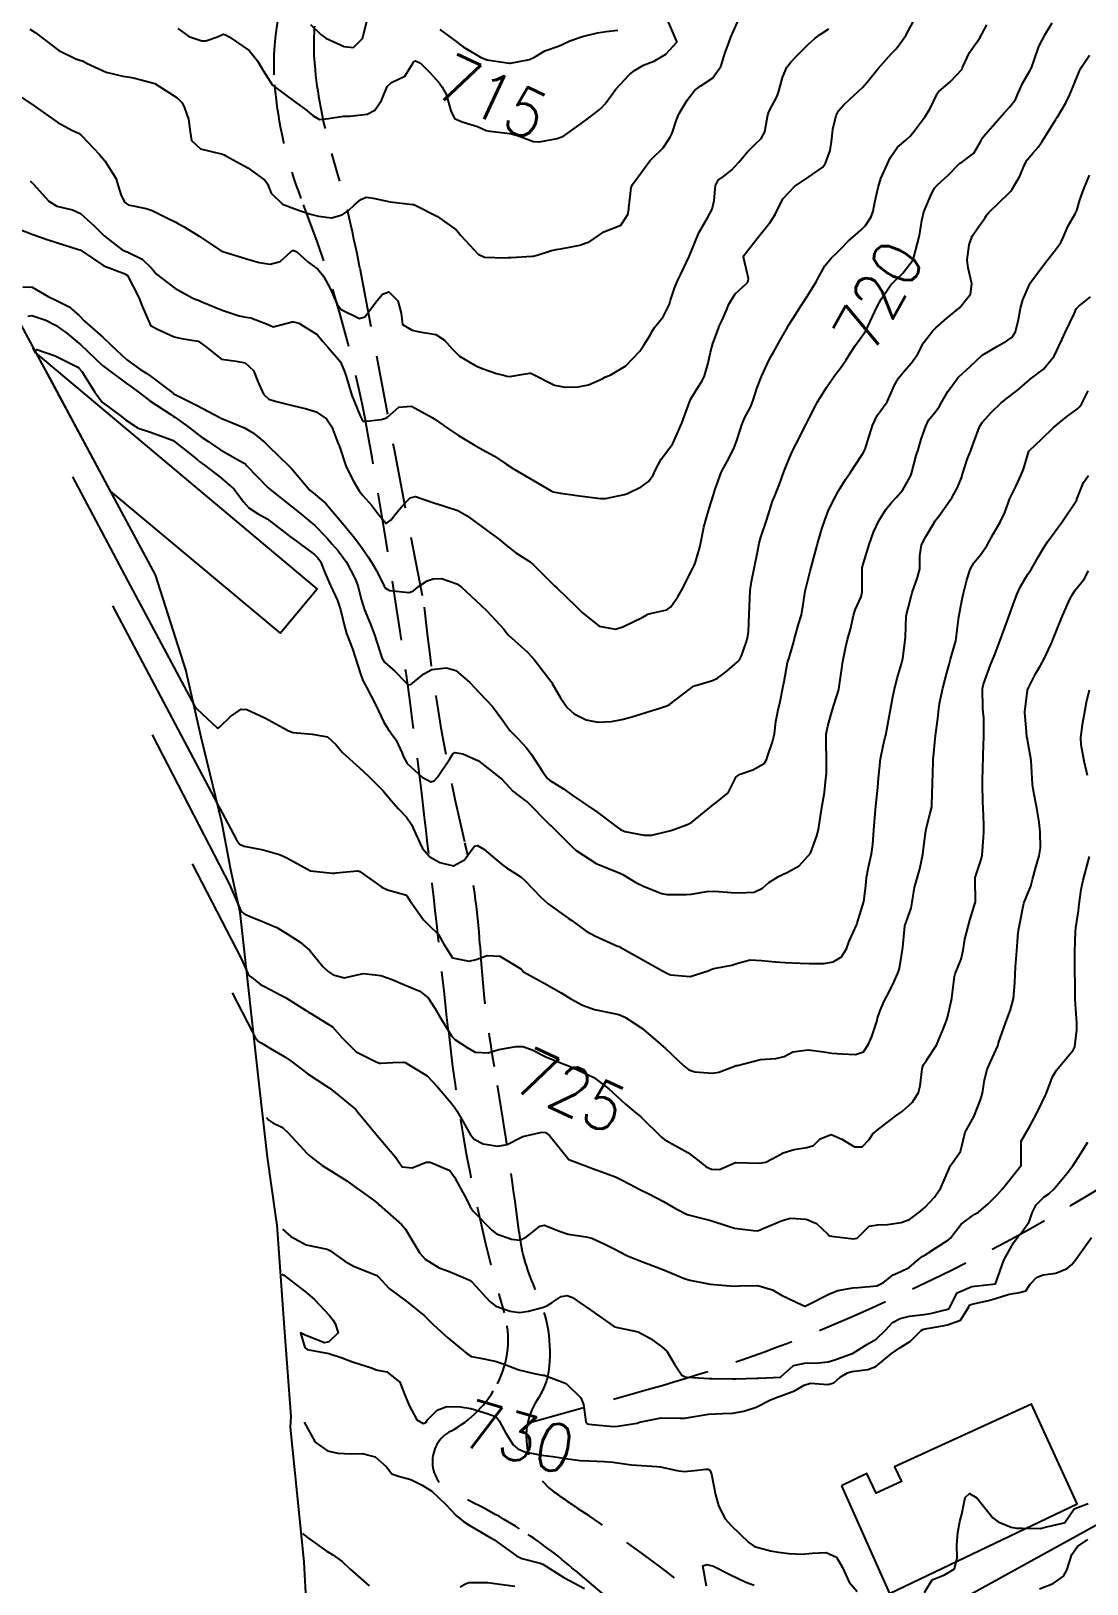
# Model space of a CAD drawing. Header units: metres. Extents: x 298520 to 308411, y 7433745 to 7450750.
# Drawn here: x 301546.9 to 301635.6, y 7442334.4 to 7442464.9 of the extents above; entities that cross this region are included whole.
import ezdxf
from ezdxf.enums import TextEntityAlignment as Align

# ---------------------------------------------------------------- set-up
doc = ezdxf.new("R2010")
doc.units = ezdxf.units.M
doc.header["$LTSCALE"] = 10
doc.linetypes.add('DASHED', pattern=[0.75, 0.5, -0.25])
for name, color, linetype in [('Area', 45, 'Continuous'), ('Cotas', 45, 'Continuous'), ('Curvas de Nivel 1m', 11, 'Continuous'), ('Curvas de Nivel 5m', 15, 'Continuous'), ('Edificações', 30, 'Continuous'), ('Vias Secundárias', 230, 'DASHED')]:
    doc.layers.add(name, color=color, linetype=linetype)
doc.styles.add('Style-STANDARD', font='STANDARD.shx')

msp = doc.modelspace()

# ---------------------------------------------------------------- linework, layer by layer
at = {"layer": 'Area'}
msp.add_polyline3d([(301570.02, 7442332.59, 742.37), (301569.84, 7442336.29, 744.32), (301568.69, 7442347.61, 740.82), (301568.73, 7442348.49, 747.29), (301568.21, 7442355.59, 730.34), (301567.55, 7442364.58, 728.67), (301567.45, 7442365.33, 728.44), (301566.74, 7442370.29, 727.9), (301566.09, 7442375.94, 727.28), (301564.44, 7442390.84, 724.64), (301563.65, 7442394.42, 724.17), (301562.9, 7442398.45, 723.62), (301561.17, 7442405.58, 723.07), (301559.89, 7442411.23, 722.85), (301557.33, 7442419.21, 725.04), (301536.09, 7442458.69, 717.23)], dxfattribs=at)
at = {"layer": 'Curvas de Nivel 1m', "flags": 128}
for points, elevation in [([(301545.08, 7442448.59), (301547.01, 7442447.82), (301548.21, 7442447.41), (301549, 7442447.16), (301550.85, 7442446.57), (301550.96, 7442446.54), (301550.99, 7442446.52), (301551.15, 7442446.41), (301552.98, 7442445.2), (301554.69, 7442444.53), (301554.97, 7442444.38), (301555.92, 7442442.52), (301556.21, 7442441.79), (301556.78, 7442440.5), (301556.82, 7442440.4), (301556.92, 7442440.18), (301557.56, 7442439.85), (301558.91, 7442439.23), (301559.51, 7442439.08), (301560.91, 7442438.87), (301561.51, 7442438.44), (301562.89, 7442437.34), (301564.12, 7442437.18), (301564.88, 7442437.04), (301565.57, 7442436.4), (301565.94, 7442435.47), (301566.42, 7442434.39), (301566.85, 7442433.99), (301567.4, 7442433.82), (301568.84, 7442433.46), (301570.02, 7442433.17), (301570.83, 7442432.93), (301571.71, 7442432.33), (301572.16, 7442431.66), (301572.67, 7442430.31), (301572.71, 7442430.22), (301572.8, 7442430.01), (301573.37, 7442428.3), (301573.98, 7442427.09), (301574.45, 7442426.29), (301574.75, 7442425.88), (301575.52, 7442425.06), (301576.1, 7442424.27), (301576.72, 7442423.53), (301577.15, 7442423.84), (301577.44, 7442424.25), (301578.03, 7442424.96), (301578.75, 7442425.7), (301579.19, 7442425.8), (301580.74, 7442425.27), (301581.55, 7442425.02), (301582.74, 7442424.62), (301583.53, 7442424.18), (301584.72, 7442423.31), (301586.29, 7442422.15), (301586.7, 7442421.81), (301587.63, 7442421.07), (301588.69, 7442420.4), (301589.04, 7442420.12), (301590.67, 7442418.49), (301590.87, 7442418.3), (301591.1, 7442418.09), (301592.64, 7442416.62), (301593.21, 7442416.06), (301594.62, 7442414.9), (301596, 7442414.66), (301596.62, 7442414.85), (301598.29, 7442415.67), (301598.63, 7442415.87), (301598.72, 7442415.91), (301599.06, 7442416), (301600.33, 7442416.29), (301600.64, 7442416.52), (301601.25, 7442417.38), (301601.59, 7442417.97), (301602.5, 7442419.78), (301602.59, 7442419.95), (301602.69, 7442420.2), (301603.09, 7442421.56), (301603.18, 7442421.95), (301603.44, 7442423.23), (301603.63, 7442423.94), (301603.88, 7442424.8), (301604.23, 7442425.94), (301604.36, 7442426.33), (301604.77, 7442427.5), (301604.88, 7442427.82), (301604.93, 7442427.93), (301605.6, 7442429.11), (301605.99, 7442429.92), (301606.21, 7442430.52), (301606.65, 7442431.91), (301606.7, 7442432.03), (301606.83, 7442432.32), (301607.37, 7442433.38), (301607.58, 7442433.9), (301607.92, 7442434.95), (301608.27, 7442435.89), (301608.89, 7442437.24), (301609.12, 7442437.65), (301609.27, 7442437.88), (301609.85, 7442438.93), (301610.38, 7442439.87), (301610.57, 7442440.22), (301610.93, 7442440.8), (301611.62, 7442441.85), (301612.14, 7442442.66), (301612.88, 7442443.83), (301612.97, 7442444.01), (301613.61, 7442445.2), (301614.12, 7442445.82), (301614.58, 7442446.24), (301615, 7442446.67), (301615.56, 7442447.25), (301616.18, 7442447.8), (301616.62, 7442448.19), (301617.02, 7442448.59), (301617.51, 7442449.31), (301617.66, 7442449.78), (301617.8, 7442450.53), (301618.08, 7442451.77), (301618.32, 7442452.52), (301618.86, 7442453.76), (301619.1, 7442454.26), (301619.71, 7442455.15), (301620.4, 7442455.75), (301620.78, 7442456.08), (301621.12, 7442456.5), (301622.04, 7442457.73), (301622.47, 7442458.4), (301623.08, 7442459.71), (301623.16, 7442459.82), (301624.18, 7442460.69), (301625.11, 7442461.69), (301625.14, 7442461.74), (301625.18, 7442461.84), (301625.77, 7442463.11), (301626.16, 7442463.68), (301626.6, 7442464.28), (301627.23, 7442465.43)], 719), ([(301546.76, 7442465.08), (301547.21, 7442464.79), (301547.44, 7442464.62), (301549.19, 7442463.28), (301550.62, 7442462.58), (301551.06, 7442462.45), (301551.18, 7442462.4), (301551.52, 7442462.22), (301553.17, 7442461.47), (301554.57, 7442461.13), (301555.17, 7442461.04), (301555.6, 7442460.96), (301557.16, 7442460.55), (301557.28, 7442460.5), (301559.15, 7442459.3), (301559.56, 7442458.88), (301559.78, 7442458.47), (301560.09, 7442457.51), (301560.23, 7442456.46), (301560.35, 7442455.71), (301561.1, 7442455.01), (301562.97, 7442454.56), (301563.09, 7442454.51), (301563.24, 7442454.43), (301565.08, 7442453.41), (301566.53, 7442452.39), (301566.75, 7442452.08), (301567.05, 7442451.28), (301568.01, 7442450.37), (301569.04, 7442449.97), (301570.26, 7442449.56), (301571.03, 7442449.36), (301572.12, 7442449.23), (301573.03, 7442449.46), (301573.53, 7442449.81), (301574.07, 7442450.3), (301574.58, 7442450.76), (301575.05, 7442450.96), (301575.63, 7442450.86), (301577.05, 7442450.56), (301578.94, 7442450.35), (301579.04, 7442450.33), (301579.28, 7442450.24), (301581.03, 7442449.32), (301582.62, 7442448.2), (301582.81, 7442447.99), (301583.01, 7442447.74), (301584.46, 7442446.18), (301584.99, 7442445.91), (301586.72, 7442445.87), (301586.99, 7442445.89), (301587.23, 7442445.9), (301588.99, 7442445.99), (301589.1, 7442446.01), (301589.51, 7442446.11), (301590.63, 7442446.47), (301591, 7442446.56), (301591.54, 7442446.64), (301593, 7442446.91), (301593.83, 7442447.24), (301595.01, 7442448.05), (301596.44, 7442448.61), (301597.04, 7442449.51), (301597.11, 7442449.95), (301597.12, 7442450.02), (301597.32, 7442451.76), (301597.42, 7442452.02), (301598.12, 7442452.96), (301598.89, 7442454), (301598.99, 7442454.11), (301599.09, 7442454.2), (301600.01, 7442455.09), (301600.61, 7442455.99), (301600.76, 7442456.34), (301601.13, 7442457.46), (301601.36, 7442457.98), (301602.02, 7442459.1), (301602.67, 7442459.96), (301603.17, 7442460.31), (301604.16, 7442460.95), (301604.85, 7442461.93), (301604.94, 7442462.18), (301605.2, 7442463.03), (301605.54, 7442463.92), (301605.69, 7442464.39), (301606.36, 7442465.91)], 716), ([(301546.78, 7442452.34), (301547.06, 7442452.04), (301548.35, 7442450.61), (301549.04, 7442450.21), (301550.35, 7442449.9), (301551.03, 7442449.59), (301552.16, 7442448.56), (301553.01, 7442447.71), (301554.52, 7442446.53), (301554.99, 7442446.33), (301556.22, 7442445.75), (301556.98, 7442444.99), (301557.4, 7442444.5), (301558.96, 7442443.3), (301560.48, 7442442.46), (301560.83, 7442442.34), (301560.94, 7442442.29), (301561.23, 7442442.15), (301562.93, 7442441.46), (301564.35, 7442440.99), (301564.93, 7442440.88), (301565.33, 7442440.81), (301566.44, 7442440.39), (301566.79, 7442440.25), (301566.92, 7442440.19), (301567.23, 7442440.06), (301568.39, 7442440.37), (301568.81, 7442440.47), (301568.92, 7442440.47), (301569.38, 7442440.36), (301570.91, 7442439.42), (301571.4, 7442438.83), (301571.85, 7442438.33), (301572.88, 7442437.11), (301573.23, 7442436.31), (301573.38, 7442435.79), (301573.83, 7442434.3), (301574.54, 7442432.58), (301574.68, 7442432.29), (301574.82, 7442432.12), (301576.3, 7442432.27), (301576.7, 7442432.38), (301576.83, 7442432.47), (301577.79, 7442433.3), (301578.84, 7442433.4), (301580.6, 7442432.44), (301580.82, 7442432.29), (301580.92, 7442432.22), (301582.04, 7442431.43), (301582.81, 7442430.94), (301584.06, 7442430.18), (301584.8, 7442429.76), (301585.83, 7442429.19), (301586.79, 7442428.55), (301587.43, 7442428.13), (301588.77, 7442427.35), (301590.59, 7442426.27), (301590.75, 7442426.2), (301591.38, 7442426.09), (301592.59, 7442425.91), (301592.75, 7442425.89), (301592.97, 7442425.85), (301594.75, 7442425.63), (301595.15, 7442425.64), (301596.75, 7442425.96), (301596.96, 7442426.03), (301598.16, 7442426.61), (301598.77, 7442427.07), (301599.16, 7442427.61), (301599.34, 7442427.99), (301599.83, 7442428.95), (301600.63, 7442429.98), (301600.71, 7442430.08), (301600.81, 7442430.25), (301601.59, 7442431.97), (301601.92, 7442432.88), (301602.32, 7442433.96), (301602.86, 7442434.88), (301603.29, 7442435.52), (301603.48, 7442435.94), (301603.8, 7442437.02), (301604, 7442437.94), (301604.19, 7442438.66), (301604.65, 7442439.93), (301604.73, 7442440.12), (301604.93, 7442440.56), (301605.35, 7442441.52), (301605.51, 7442441.92), (301606.05, 7442442.83), (301606.97, 7442443.64), (301607.1, 7442443.78), (301607.15, 7442443.91), (301607.19, 7442444.12), (301606.98, 7442444.97), (301606.77, 7442445.91), (301606.83, 7442446.08), (301607, 7442446.32), (301608.23, 7442447.89), (301608.59, 7442448.32), (301609.03, 7442448.89), (301609.42, 7442449.5), (301609.59, 7442449.87), (301610.09, 7442450.84), (301611.06, 7442451.86), (301612.25, 7442452.66), (301613.08, 7442453.22), (301613.43, 7442453.49), (301613.67, 7442453.82), (301614.04, 7442454.88), (301614.18, 7442455.82), (301614.27, 7442456.67), (301614.56, 7442457.82), (301614.75, 7442458.2), (301615.15, 7442458.67), (301615.74, 7442459.22), (301616.37, 7442459.8), (301616.78, 7442460.18), (301617.17, 7442460.63), (301618.08, 7442461.78), (301619.2, 7442463.02), (301619.56, 7442463.4), (301619.86, 7442463.75), (301620.41, 7442464.55), (301621.06, 7442465.74)], 718), ([(301570.35, 7442465.47), (301571.22, 7442464.62), (301571.66, 7442464.33), (301573.2, 7442463.62), (301573.97, 7442463.54), (301574.74, 7442464.29), (301575.23, 7442466.29)], 714), ([(301545.16, 7442459.96), (301547.14, 7442458.62), (301549.12, 7442457.22), (301550.3, 7442456.58), (301550.86, 7442456.33), (301551.11, 7442456.15), (301552.62, 7442454.55), (301553.08, 7442454), (301553.98, 7442452.54), (301554.42, 7442451.17), (301554.72, 7442450.53), (301555.04, 7442450.32), (301556.54, 7442450.01), (301557.04, 7442449.85), (301558.33, 7442449.18), (301559.03, 7442448.85), (301559.27, 7442448.72), (301559.74, 7442448.47), (301561.01, 7442447.69), (301562.89, 7442446.43), (301562.99, 7442446.38), (301563.06, 7442446.36), (301564.99, 7442445.77), (301566.05, 7442445.46), (301566.98, 7442445.34), (301567.8, 7442445.55), (301568.72, 7442446.36), (301568.88, 7442446.48), (301568.99, 7442446.48), (301569.2, 7442446.36), (301570.15, 7442445.5), (301570.98, 7442444.9), (301571.44, 7442444.33), (301572, 7442443.28), (301572.44, 7442442.32), (301572.6, 7442441.98), (301572.93, 7442441.51), (301574.47, 7442440.75), (301574.93, 7442440.91), (301575.97, 7442442.27), (301576.41, 7442442.81), (301576.95, 7442442.99), (301577.7, 7442442.25), (301577.99, 7442441.2), (301578.09, 7442440.25), (301578.92, 7442439.77), (301579.52, 7442439.63), (301580.91, 7442439.41), (301581.63, 7442438.93), (301582.27, 7442438.2), (301582.89, 7442437.6), (301584.27, 7442436.79), (301584.88, 7442436.52), (301585.99, 7442436.15), (301586.7, 7442435.97), (301586.87, 7442435.92), (301587.11, 7442435.9), (301588.43, 7442436.12), (301588.81, 7442436.18), (301588.87, 7442436.17), (301588.99, 7442436.12), (301590.86, 7442435.17), (301591.76, 7442434.98), (301592.86, 7442435.01), (301593.72, 7442435.2), (301594.87, 7442435.7), (301595.1, 7442435.82), (301595.6, 7442436.04), (301596.88, 7442436.79), (301598.04, 7442438.01), (301598.39, 7442438.52), (301598.91, 7442439.37), (301599.14, 7442439.78), (301599.29, 7442440), (301600.02, 7442440.9), (301600.53, 7442441.98), (301600.62, 7442442.31), (301600.96, 7442443.3), (301601.15, 7442443.79), (301601.23, 7442443.98), (301601.5, 7442444.49), (301602.2, 7442445.96), (301603.01, 7442447.95), (301603.75, 7442449.23), (301604.14, 7442449.94), (301604.31, 7442450.68), (301604.4, 7442451.94), (301604.63, 7442452.38), (301605.07, 7442452.7), (301605.76, 7442453.24), (301606.37, 7442453.91), (301607.1, 7442454.76), (301607.67, 7442455.33), (301608.25, 7442455.89), (301608.56, 7442456.45), (301608.82, 7442457.88), (301608.9, 7442458.12), (301609.14, 7442458.59), (301609.59, 7442459.44), (301609.74, 7442459.87), (301610.04, 7442461.01), (301610.42, 7442461.87), (301610.74, 7442462.31), (301611.19, 7442462.78), (301612.26, 7442463.84), (301612.76, 7442464.29), (301613.21, 7442464.62), (301613.94, 7442465.1)], 717), ([(301581.22, 7442465.04), (301582.39, 7442464.2), (301583.2, 7442463.59), (301584.65, 7442462.71), (301585.19, 7442462.51), (301587.09, 7442462.23), (301587.18, 7442462.23), (301588.78, 7442462.53), (301589.19, 7442462.72), (301590.06, 7442463.25), (301591.21, 7442463.65), (301591.53, 7442463.78), (301592.17, 7442464.09), (301593.22, 7442464.47), (301594.5, 7442464.78), (301595.22, 7442464.88), (301596.19, 7442465)], 714), ([(301546.6, 7442440.95), (301546.93, 7442441), (301548.11, 7442440.61), (301548.92, 7442440.19), (301549.86, 7442439.53), (301550.9, 7442438.67), (301551.02, 7442438.57), (301552.88, 7442436.82), (301553.2, 7442436.55), (301554.86, 7442435.33), (301555.34, 7442435), (301555.97, 7442434.51), (301556.84, 7442433.85), (301558.62, 7442432.69), (301558.82, 7442432.56), (301558.95, 7442432.48), (301560.05, 7442431.7), (301560.81, 7442431.11), (301561.18, 7442430.83), (301561.73, 7442430.45), (301562.37, 7442430.01), (301562.8, 7442429.73), (301564.41, 7442428.79), (301564.78, 7442428.6), (301564.89, 7442428.51), (301564.99, 7442428.41), (301566.76, 7442426.57), (301566.97, 7442426.38), (301568.74, 7442425), (301569.55, 7442424.35), (301570.72, 7442423.36), (301571.74, 7442422.32), (301572.19, 7442421.81), (301572.69, 7442421.25), (301573.39, 7442420.3), (301574.14, 7442418.82), (301574.33, 7442418.29), (301574.64, 7442417.08), (301574.9, 7442416.29), (301575.41, 7442415.07), (301575.72, 7442414.27), (301576.25, 7442412.6), (301576.36, 7442412.26), (301576.43, 7442412.11), (301576.58, 7442411.88), (301577.44, 7442411.13), (301578.32, 7442410.24), (301578.43, 7442410.11), (301578.56, 7442409.99), (301578.79, 7442410.01), (301579.08, 7442410.23), (301579.9, 7442410.89), (301580.57, 7442411.26), (301581.79, 7442411.41), (301582.57, 7442411.17), (301583.76, 7442410.18), (301584.55, 7442409.33), (301585.67, 7442408.16), (301586.53, 7442406.99), (301587.13, 7442406.14), (301587.81, 7442405.44), (301588.5, 7442404.7), (301588.94, 7442404.12), (301589.87, 7442402.71), (301590.29, 7442402.1), (301590.46, 7442401.96), (301591.63, 7442401.25), (301592.45, 7442400.66), (301593.3, 7442400.06), (301594.44, 7442399.31), (301596.14, 7442398.03), (301596.42, 7442397.83), (301596.78, 7442397.66), (301598.41, 7442397.35), (301599.05, 7442397.36), (301600.42, 7442397.68), (301600.65, 7442397.75), (301601.3, 7442397.97), (301602.12, 7442398.27), (301602.43, 7442398.45), (301604.24, 7442399.93), (301604.44, 7442400.07), (301605.48, 7442400.89), (301605.98, 7442401.91), (301606.14, 7442402.24), (301606.47, 7442402.47), (301607.54, 7442402.83), (301608.49, 7442403.38), (301608.69, 7442403.68), (301608.76, 7442403.88), (301609.2, 7442405.18), (301609.36, 7442405.87), (301609.49, 7442406.91), (301609.68, 7442407.87), (301609.85, 7442408.57), (301610.09, 7442409.86), (301610.17, 7442410.26), (301610.47, 7442411.86), (301610.49, 7442411.95), (301610.59, 7442412.25), (301610.97, 7442413.5), (301611.06, 7442413.86), (301611.4, 7442415.08), (301611.63, 7442415.85), (301611.77, 7442416.72), (301611.94, 7442417.84), (301612.36, 7442419.52), (301612.45, 7442419.83), (301612.69, 7442420.67), (301612.93, 7442421.6), (301612.99, 7442421.83), (301613.39, 7442423.16), (301613.6, 7442423.82), (301613.91, 7442424.65), (301614.49, 7442425.81), (301614.58, 7442425.98), (301614.76, 7442426.29), (301615.33, 7442427.24), (301615.72, 7442427.8), (301616.15, 7442428.43), (301616.8, 7442429.43), (301616.93, 7442429.66), (301616.98, 7442429.79), (301617.07, 7442430.05), (301617.62, 7442431.78), (301617.99, 7442432.62), (301618.85, 7442433.76), (301619.46, 7442435.16), (301619.8, 7442435.75), (301620.27, 7442436.35), (301620.89, 7442437.03), (301621.39, 7442437.73), (301621.91, 7442438.72), (301622.64, 7442439.71), (301622.93, 7442439.99), (301623.85, 7442440.79), (301624.94, 7442441.69), (301625.84, 7442442.8), (301625.95, 7442443.68), (301625.66, 7442445.01), (301625.58, 7442445.68), (301625.74, 7442446.95), (301625.99, 7442447.68), (301626.4, 7442448.3), (301627.04, 7442449.2), (301627.23, 7442449.47), (301627.4, 7442449.66), (301629.06, 7442451.29), (301629.23, 7442451.47), (301629.35, 7442451.64), (301629.99, 7442452.72), (301630.37, 7442453.63), (301630.62, 7442454.09), (301631.1, 7442454.66), (301631.55, 7442455.17), (301631.84, 7442455.61), (301633.02, 7442457.48), (301633.09, 7442457.59), (301633.11, 7442457.62), (301633.13, 7442457.66), (301633.86, 7442458.87), (301634.2, 7442459.58), (301634.49, 7442460.26), (301635.02, 7442461.57), (301635.07, 7442461.68), (301635.19, 7442461.87), (301635.86, 7442462.9)], 721), ([(301547, 7442438.29), (301547.14, 7442438.04), (301547.24, 7442437.88), (301547.27, 7442437.99), (301547.25, 7442438.08), (301547.35, 7442438.16), (301548.89, 7442437.62), (301550.73, 7442436.71), (301550.87, 7442436.61), (301550.91, 7442436.57), (301551.13, 7442436.31), (301552.22, 7442434.56), (301552.84, 7442433.73), (301554.46, 7442432.53), (301554.82, 7442432.24), (301555.86, 7442431.56), (301556.81, 7442431.24), (301558.76, 7442430.53), (301558.8, 7442430.5), (301560.79, 7442428.94), (301561.06, 7442428.73), (301561.44, 7442428.45), (301562.77, 7442427.43), (301563.93, 7442426.42), (301564.74, 7442425.36), (301565.18, 7442424.84), (301565.9, 7442424.39), (301566.73, 7442423.92), (301568.56, 7442422.51), (301568.7, 7442422.39), (301568.75, 7442422.36), (301570.69, 7442420.93), (301570.99, 7442420.64), (301571.19, 7442420.33), (301571.63, 7442419.28), (301572.04, 7442418.32), (301572.64, 7442417.07), (301572.89, 7442416.31), (301573.22, 7442414.9), (301573.4, 7442414.3), (301573.89, 7442413), (301574.12, 7442412.29), (301574.57, 7442410.89), (301574.72, 7442410.44), (301574.78, 7442410.29), (301575.07, 7442409.77), (301575.84, 7442408.28), (301576.52, 7442406.83), (301576.88, 7442406.26), (301577.57, 7442405.32), (301578.07, 7442404.25), (301578.18, 7442403.93), (301578.48, 7442403.37), (301579.76, 7442402.23), (301580.47, 7442401.84), (301580.77, 7442401.91), (301581.05, 7442402.21), (301582.06, 7442403.76), (301582.33, 7442404.19), (301582.49, 7442404.29), (301583.18, 7442404.18), (301584.48, 7442403.58), (301586.34, 7442402.15), (301586.46, 7442402.02), (301587.37, 7442401.05), (301588.44, 7442400.24), (301588.59, 7442400.12), (301590.42, 7442398.27), (301590.51, 7442398.19), (301590.61, 7442398.1), (301592.4, 7442396.33), (301592.69, 7442396.07), (301594.38, 7442394.97), (301596.16, 7442394.25), (301596.37, 7442394.14), (301596.45, 7442394.11), (301596.61, 7442394.03), (301597.72, 7442393.36), (301598.36, 7442393.07), (301599.88, 7442392.45), (301600.35, 7442392.35), (301601.97, 7442392.35), (301602.35, 7442392.39), (301603.67, 7442392.62), (301604.35, 7442392.64), (301605.74, 7442392.53), (301606.35, 7442392.51), (301607.67, 7442392.57), (301608.36, 7442392.89), (301608.88, 7442393.36), (301609.71, 7442393.87), (301610.15, 7442394.09), (301610.38, 7442394.18), (301611.45, 7442394.78), (301612.39, 7442395.84), (301612.94, 7442397.3), (301613.07, 7442397.83), (301613.17, 7442398.57), (301613.37, 7442399.83), (301613.56, 7442400.93), (301613.67, 7442401.82), (301613.73, 7442402.57), (301613.73, 7442403.82), (301613.71, 7442405.03), (301613.72, 7442405.82), (301613.84, 7442406.51), (301614.22, 7442407.81), (301614.55, 7442408.9), (301614.77, 7442409.59), (301614.82, 7442409.81), (301615.02, 7442411.36), (301615.1, 7442411.8), (301615.34, 7442413.07), (301615.52, 7442413.8), (301615.76, 7442414.66), (301616, 7442415.8), (301616.15, 7442416.29), (301616.65, 7442417.37), (301616.75, 7442417.79), (301616.73, 7442419.74), (301616.73, 7442419.79), (301616.75, 7442419.85), (301617.34, 7442421.78), (301617.68, 7442422.81), (301618.14, 7442423.77), (301618.74, 7442424.72), (301619.2, 7442425.3), (301619.64, 7442425.75), (301620.15, 7442426.36), (301620.77, 7442427.46), (301620.86, 7442427.65), (301620.89, 7442427.74), (301621.29, 7442429.24), (301621.44, 7442429.73), (301621.7, 7442430.61), (301622.08, 7442431.72), (301622.33, 7442432.21), (301622.84, 7442432.85), (301623.22, 7442433.33), (301623.42, 7442433.7), (301623.93, 7442434.63), (301624.73, 7442435.69), (301624.79, 7442435.77), (301624.87, 7442435.86), (301625.82, 7442436.74), (301626.83, 7442437.67), (301626.87, 7442437.7), (301626.89, 7442437.72), (301628.11, 7442438.45), (301628.91, 7442438.88), (301629.36, 7442439.19), (301629.63, 7442439.63), (301629.89, 7442440.68), (301630.06, 7442441.63), (301630.25, 7442442.33), (301630.82, 7442443.62), (301630.87, 7442443.72), (301630.98, 7442443.89), (301632.27, 7442445.6), (301633, 7442446.52), (301633.43, 7442447.16), (301633.63, 7442447.58), (301634.06, 7442448.54), (301634.66, 7442449.57), (301634.79, 7442449.83), (301635.05, 7442450.72), (301635.27, 7442451.36), (301635.36, 7442451.57), (301635.84, 7442452.8)], 722), ([(301550.35, 7442427.45), (301555.01, 7442418.7), (301560.6, 7442408.21), (301560.65, 7442408.13), (301560.79, 7442407.96), (301562.51, 7442406.37), (301562.6, 7442406.35), (301562.71, 7442406.43), (301563.62, 7442407.32), (301564.54, 7442407.93), (301565.02, 7442407.91), (301566.53, 7442407.22), (301568.06, 7442406.36), (301568.51, 7442406.11), (301568.89, 7442405.98), (301570.51, 7442405.83), (301571.78, 7442405.6), (301572.5, 7442404.97), (301573.06, 7442404.3), (301574.48, 7442403), (301575.26, 7442402.28), (301576.46, 7442401.08), (301577.14, 7442400.26), (301577.75, 7442399.56), (301578.43, 7442398.86), (301578.84, 7442398.24), (301579.21, 7442397.43), (301579.78, 7442396.23), (301580.39, 7442395.52), (301581.23, 7442395.06), (301582.38, 7442394.78), (301583.3, 7442395.27), (301583.96, 7442396.17), (301584.15, 7442396.42), (301584.4, 7442396.48), (301584.92, 7442396.16), (301586.38, 7442394.94), (301586.84, 7442394.61), (301587.6, 7442394.13), (301588.06, 7442393.82), (301588.37, 7442393.55), (301589.76, 7442392.11), (301590.35, 7442391.59), (301592.03, 7442390.38), (301592.32, 7442390.17), (301592.44, 7442390.08), (301593.53, 7442389.27), (301594.31, 7442388.86), (301596.18, 7442388.03), (301596.3, 7442387.98), (301596.4, 7442387.93), (301598.29, 7442386.88), (301599.89, 7442385.98), (301600.27, 7442385.77), (301600.63, 7442385.61), (301602.27, 7442385.48), (301603.78, 7442385.94), (301604.11, 7442386.1), (301604.28, 7442386.15), (301605.77, 7442386.42), (301606.28, 7442386.59), (301607.32, 7442386.87), (301608.29, 7442386.82), (301609.46, 7442386.69), (301610.28, 7442386.66), (301611.53, 7442386.6), (301612.28, 7442386.57), (301613.54, 7442386.56), (301614.29, 7442386.69), (301614.99, 7442387.11), (301615.41, 7442387.8), (301615.66, 7442388.45), (301616.26, 7442389.79), (301616.28, 7442389.83), (301616.32, 7442389.95), (301616.88, 7442391.78), (301617.05, 7442393.09), (301617.1, 7442393.78), (301617.26, 7442394.66), (301617.52, 7442395.77), (301617.63, 7442396.55), (301617.73, 7442397.77), (301617.83, 7442399.16), (301617.88, 7442399.77), (301618.05, 7442401.35), (301618.08, 7442401.77), (301618.1, 7442402.13), (301618.28, 7442403.76), (301618.5, 7442404.86), (301618.68, 7442405.59), (301618.72, 7442405.76), (301619, 7442407.29), (301619.09, 7442407.75), (301619.33, 7442408.98), (301619.48, 7442409.75), (301619.7, 7442410.62), (301620.06, 7442411.75), (301620.16, 7442412.18), (301620.35, 7442413.74), (301620.37, 7442413.99), (301620.45, 7442415.74), (301620.48, 7442415.9), (301620.64, 7442416.53), (301620.88, 7442417.51), (301620.94, 7442417.74), (301621.4, 7442419), (301621.58, 7442419.73), (301621.6, 7442420.82), (301621.73, 7442421.73), (301622.06, 7442422.38), (301622.73, 7442423.52), (301622.81, 7442423.64), (301622.86, 7442423.72), (301623.19, 7442424.16), (301624.29, 7442425.7), (301624.76, 7442426.57), (301625.08, 7442427.38), (301625.18, 7442427.69), (301625.57, 7442428.9), (301625.87, 7442429.68), (301626.13, 7442430.36), (301626.61, 7442431.67), (301626.68, 7442431.81), (301626.83, 7442432.02), (301627.6, 7442432.9), (301628.41, 7442433.65), (301628.86, 7442434), (301629.78, 7442434.72), (301630.81, 7442435.62), (301630.85, 7442435.65), (301630.87, 7442435.67), (301631.98, 7442436.51), (301632.89, 7442437.6), (301633.52, 7442438.98), (301633.81, 7442439.59), (301634.58, 7442441.22), (301634.74, 7442441.57), (301634.83, 7442441.69), (301634.95, 7442441.79), (301635.93, 7442442.59)], 723), ([(301553.71, 7442416.61), (301562.51, 7442400.01), (301562.58, 7442399.87), (301562.7, 7442399.63), (301564.1, 7442397.01), (301564.4, 7442396.6), (301564.79, 7442396.41), (301566.39, 7442396.11), (301567.75, 7442395.73), (301568.38, 7442395.45), (301570.37, 7442394.34), (301572.21, 7442394.16), (301572.37, 7442394.16), (301572.51, 7442394.17), (301573.69, 7442394.3), (301574.3, 7442394.36), (301574.37, 7442394.35), (301574.5, 7442394.29), (301576.36, 7442392.97), (301576.84, 7442392.75), (301578.35, 7442392.34), (301578.47, 7442392.24), (301578.72, 7442391.86), (301579.86, 7442390.22), (301580.32, 7442389.78), (301581.11, 7442389.01), (301581.58, 7442388.2), (301582.29, 7442387.05), (301583.7, 7442386.75), (301584.28, 7442386.91), (301585.22, 7442387.23), (301586.29, 7442387.19), (301588.05, 7442386.12), (301588.15, 7442386), (301588.27, 7442385.85), (301588.83, 7442385.55), (301590.26, 7442384.77), (301591.44, 7442384.09), (301592.25, 7442383.6), (301593.24, 7442383.06), (301594.24, 7442382.71), (301595.9, 7442382.37), (301596.24, 7442382.29), (301596.43, 7442382.22), (301596.85, 7442382.02), (301598.22, 7442381.12), (301599.56, 7442379.99), (301600.2, 7442379.43), (301601.76, 7442377.96), (301602.18, 7442377.63), (301602.67, 7442377.45), (301604.17, 7442377.35), (301604.68, 7442377.42), (301605.96, 7442377.91), (301606.12, 7442377.98), (301606.18, 7442377.98), (301606.27, 7442378), (301608.19, 7442378.5), (301609.48, 7442378.57), (301610.19, 7442378.75), (301610.91, 7442379.13), (301612.2, 7442379.32), (301613.51, 7442379.14), (301614.2, 7442379.03), (301615.04, 7442378.96), (301616.19, 7442378.91), (301616.84, 7442379.14), (301617.27, 7442379.78), (301617.56, 7442380.43), (301617.99, 7442381.77), (301618.03, 7442381.97), (301618.24, 7442382.6), (301618.6, 7442383.41), (301618.79, 7442383.76), (301619.32, 7442384.81), (301619.75, 7442385.75), (301619.88, 7442386.15), (301620.12, 7442387.74), (301620.15, 7442387.9), (301620.32, 7442389.74), (301620.85, 7442391.22), (301620.95, 7442391.73), (301621.14, 7442392.95), (301621.36, 7442393.73), (301621.6, 7442394.51), (301621.84, 7442395.73), (301621.9, 7442396.22), (301622.1, 7442397.72), (301622.15, 7442398), (301622.44, 7442399.07), (301622.6, 7442399.72), (301622.61, 7442399.89), (301622.66, 7442401.72), (301622.7, 7442403.5), (301622.72, 7442403.72), (301622.74, 7442403.96), (301622.91, 7442405.71), (301623.1, 7442407.14), (301623.16, 7442407.71), (301623.25, 7442408.41), (301623.52, 7442409.71), (301623.86, 7442410.98), (301624.05, 7442411.7), (301624.16, 7442412.13), (301624.61, 7442413.69), (301624.86, 7442415.69), (301625.16, 7442417.18), (301625.27, 7442417.68), (301625.55, 7442418.81), (301625.82, 7442419.68), (301626.13, 7442420.23), (301626.7, 7442420.9), (301627.23, 7442421.66), (301627.74, 7442422.63), (301628.35, 7442423.65), (301628.74, 7442424.46), (301629.04, 7442425.34), (301629.16, 7442425.64), (301629.68, 7442426.71), (301630.12, 7442427.63), (301630.3, 7442428.1), (301630.76, 7442429.62), (301630.77, 7442429.65), (301630.8, 7442429.68), (301631.81, 7442430.61), (301632.82, 7442431.6), (301633.91, 7442432.51), (301634.85, 7442433.18), (301635.05, 7442433.37), (301635.18, 7442433.57), (301635.75, 7442434.67)], 724), ([(301560.42, 7442394.93), (301564.52, 7442386.99), (301565.1, 7442385.72), (301565.26, 7442385.49), (301565.44, 7442385.38), (301565.72, 7442385.15), (301566.16, 7442384.8), (301566.26, 7442384.74), (301566.49, 7442384.62), (301566.96, 7442384.38), (301567.82, 7442383.94), (301568.25, 7442383.7), (301569.94, 7442382.63), (301570.23, 7442382.45), (301570.3, 7442382.41), (301570.44, 7442382.34), (301572.22, 7442381.23), (301573.06, 7442380.3), (301574.19, 7442379.15), (301575.94, 7442378.27), (301576.18, 7442378.19), (301576.27, 7442378.18), (301577.27, 7442378.25), (301578.18, 7442378.27), (301578.32, 7442378.24), (301580.17, 7442377.13), (301581.05, 7442376.21), (301582.14, 7442374.91), (301582.45, 7442374.51), (301582.66, 7442374.19), (301583.2, 7442373.26), (301583.82, 7442372.17), (301584.11, 7442371.8), (301584.87, 7442371.4), (301586.1, 7442371.22), (301586.9, 7442371.34), (301588.11, 7442371.96), (301588.21, 7442372.02), (301588.58, 7442372.12), (301589.82, 7442372.39), (301590.12, 7442372.37), (301590.44, 7442372.1), (301592.08, 7442370.08), (301593.55, 7442369.53), (301594.08, 7442369.33), (301595.17, 7442368.94), (301596.07, 7442368.6), (301596.46, 7442368.42), (301597.2, 7442368.01), (301598.06, 7442367.58), (301598.86, 7442367.18), (301600.04, 7442366.55), (301601.05, 7442365.97), (301602.03, 7442365.48), (301603.24, 7442365.15), (301604.02, 7442364.97), (301605.46, 7442364.48), (301606.02, 7442364.33), (301607.82, 7442364.09), (301608.02, 7442364.13), (301608.43, 7442364.3), (301610.02, 7442364.97), (301610.72, 7442365.16), (301612.03, 7442365.09), (301612.91, 7442364.71), (301613.84, 7442363.81), (301613.92, 7442363.72), (301614.01, 7442363.69), (301614.17, 7442363.65), (301616.01, 7442363.42), (301616.31, 7442363.49), (301616.63, 7442363.78), (301617.32, 7442364.48), (301618.02, 7442364.61), (301618.88, 7442364.62), (301620.02, 7442364.79), (301620.71, 7442365.05), (301621.61, 7442365.72), (301621.84, 7442365.92), (301622.04, 7442366.09), (301622.83, 7442366.93), (301623.34, 7442367.7), (301624.08, 7442369.38), (301624.18, 7442369.59), (301624.26, 7442369.69), (301625.01, 7442370.76), (301625.23, 7442371.68), (301625.39, 7442372.4), (301626.13, 7442373.67), (301626.7, 7442375.11), (301626.85, 7442375.66), (301627.03, 7442376.8), (301627.26, 7442377.66), (301627.54, 7442378.31), (301628.15, 7442379.65), (301628.16, 7442379.69), (301628.21, 7442379.9), (301628.81, 7442381.64), (301629.22, 7442382.66), (301629.45, 7442383.63), (301629.57, 7442384.94), (301629.59, 7442385.63), (301629.64, 7442386.28), (301629.75, 7442387.63), (301629.85, 7442389.16), (301629.93, 7442389.63), (301630.34, 7442391.62), (301630.92, 7442393.06), (301631.06, 7442393.61), (301631.33, 7442394.67), (301631.62, 7442395.61), (301631.73, 7442396.28), (301631.7, 7442397.61), (301631.61, 7442398.43), (301631.42, 7442399.61), (301631.18, 7442400.89), (301631.07, 7442401.61), (301630.99, 7442403.11), (301630.95, 7442403.62), (301630.6, 7442405.53), (301630.59, 7442405.62), (301630.52, 7442406.37), (301630.41, 7442407.62), (301630.41, 7442407.74), (301630.55, 7442408.82), (301630.65, 7442409.54), (301630.67, 7442409.62), (301631.3, 7442410.89), (301631.73, 7442411.61), (301632.04, 7442412.15), (301632.61, 7442413.36), (301632.69, 7442413.53), (301632.71, 7442413.6), (301632.77, 7442413.76), (301633.5, 7442415.59), (301634.18, 7442417.11), (301634.42, 7442417.57), (301634.51, 7442417.72), (301634.66, 7442417.92), (301635.39, 7442418.85), (301635.77, 7442419.56)], 726), ([(301635.68, 7442402.35), (301635.41, 7442403.56), (301635.14, 7442404.93), (301635.12, 7442405.56), (301635.28, 7442406.8), (301635.42, 7442407.56), (301635.6, 7442408.51), (301635.86, 7442409.56)], 727), ([(301563.77, 7442384.09), (301565.47, 7442380.79), (301565.71, 7442380.35), (301565.97, 7442380.03), (301566.2, 7442379.9), (301567.15, 7442379.33), (301568.19, 7442378.73), (301568.74, 7442378.35), (301570.17, 7442377.26), (301571.61, 7442376.32), (301571.94, 7442376.11), (301572.15, 7442375.95), (301573.87, 7442374.56), (301574.13, 7442374.33), (301574.17, 7442374.29), (301574.34, 7442374.08), (301575.82, 7442372.27), (301576.11, 7442371.94), (301577.54, 7442370.25), (301577.75, 7442369.92), (301578.08, 7442369.47), (301578.91, 7442369.39), (301580.08, 7442369.86), (301580.42, 7442369.88), (301582.07, 7442369.16), (301582.48, 7442368.6), (301582.69, 7442368.19), (301583.47, 7442366.75), (301583.76, 7442366.17), (301583.86, 7442366), (301584.03, 7442365.76), (301585.6, 7442364.15), (301586.01, 7442363.85), (301587.27, 7442363.4), (301588, 7442363.32), (301588.53, 7442363.59), (301589.15, 7442364.11), (301589.64, 7442364.48), (301590.02, 7442364.57), (301591.2, 7442364.09), (301592.01, 7442363.81), (301593.54, 7442363.59), (301594.01, 7442363.48), (301595.04, 7442363), (301596, 7442362.52), (301596.32, 7442362.35), (301597.02, 7442362.01), (301597.99, 7442361.62), (301598.59, 7442361.38), (301599.98, 7442360.85), (301601.87, 7442360.06), (301601.96, 7442360.03), (301602.25, 7442359.96), (301603.69, 7442359.66), (301603.96, 7442359.63), (301604.29, 7442359.6), (301605.96, 7442359.45), (301606.4, 7442359.47), (301607.96, 7442359.5), (301609.21, 7442359.13), (301609.95, 7442358.7), (301611.71, 7442357.84), (301611.94, 7442357.77), (301612, 7442357.78), (301612.12, 7442357.84), (301613.95, 7442358.78), (301614.68, 7442359.08), (301615.96, 7442359.32), (301616.41, 7442359.34), (301617.96, 7442359.48), (301618.52, 7442359.76), (301619.34, 7442360.39), (301619.98, 7442360.68), (301620.7, 7442361.02), (301621.51, 7442361.72), (301621.78, 7442361.94), (301622, 7442362.06), (301623, 7442362.7), (301624.01, 7442363.35), (301624.2, 7442363.5), (301624.32, 7442363.69), (301625.05, 7442364.65), (301626.03, 7442365.4), (301626.21, 7442365.49), (301626.51, 7442365.67), (301627.33, 7442366.37), (301628.05, 7442367.09), (301628.32, 7442367.38), (301628.54, 7442367.64), (301630.08, 7442369.56), (301630.11, 7442369.6), (301630.11, 7442369.62), (301630.1, 7442371.62), (301630.84, 7442372.89), (301631.22, 7442373.61), (301631.53, 7442374.22), (301632.15, 7442375.5), (301632.2, 7442375.6), (301632.74, 7442377.03), (301633.07, 7442377.59), (301634.2, 7442378.94), (301634.49, 7442379.28), (301634.61, 7442379.57), (301634.79, 7442380.99), (301634.8, 7442381.56), (301634.67, 7442383.14), (301634.65, 7442383.57), (301634.65, 7442385.19), (301634.63, 7442385.57), (301634.61, 7442387.25), (301634.63, 7442387.57), (301634.68, 7442389.21), (301634.71, 7442389.57), (301634.92, 7442390.98), (301634.99, 7442391.56), (301635.16, 7442392.77), (301635.32, 7442393.56), (301635.53, 7442394.41), (301635.84, 7442395.56)], 727), ([(301566.67, 7442373.62), (301566.87, 7442373.39), (301567.18, 7442373.17), (301567.88, 7442372.83), (301568.12, 7442372.67), (301568.44, 7442372.36), (301570.09, 7442370.61), (301570.37, 7442370.34), (301571.34, 7442369.59), (301572.07, 7442369.14), (301573.41, 7442368.3), (301574.06, 7442367.83), (301575.62, 7442366.7), (301576.04, 7442366.37), (301576.09, 7442366.32), (301576.14, 7442366.27), (301578.02, 7442364.63), (301578.34, 7442364.24), (301578.88, 7442363.35), (301579.55, 7442362.22), (301579.99, 7442361.71), (301581.19, 7442360.99), (301581.97, 7442360.7), (301583.21, 7442360.18), (301583.74, 7442359.96), (301583.96, 7442359.79), (301585.44, 7442358.16), (301585.94, 7442357.78), (301587.15, 7442357.35), (301587.93, 7442357.23), (301588.7, 7442357.35), (301589.94, 7442357.69), (301590.24, 7442357.8), (301590.69, 7442358.09), (301591.44, 7442358.59), (301591.95, 7442358.67), (301592.38, 7442358.5), (301593.03, 7442358.06), (301593.93, 7442357.44), (301595.91, 7442356.03), (301597.91, 7442355.61), (301598.95, 7442355.04), (301599.9, 7442354.35), (301600.32, 7442353.98), (301600.97, 7442352.89), (301601.58, 7442351.96), (301601.87, 7442351.83), (301602.02, 7442351.81), (301603.87, 7442351.7), (301604.11, 7442351.69), (301605.87, 7442351.65), (301606.12, 7442351.65), (301607.87, 7442351.71), (301608.04, 7442351.72), (301609.87, 7442351.81), (301609.91, 7442351.83), (301609.94, 7442351.86), (301610.96, 7442352.77), (301611.88, 7442352.98), (301613.08, 7442353.02), (301613.89, 7442353.09), (301614.45, 7442353.25), (301615.89, 7442353.78), (301615.93, 7442353.79), (301617.13, 7442354.55), (301617.91, 7442355), (301618.71, 7442355.76), (301619.28, 7442356.39), (301619.93, 7442356.72), (301620.73, 7442356.94), (301621.93, 7442357.08), (301622.49, 7442357.16), (301623.94, 7442357.53), (301624.05, 7442357.58), (301624.11, 7442357.69), (301624.74, 7442358.9), (301625.96, 7442359.41), (301626.19, 7442359.44), (301627.96, 7442359.65), (301628.66, 7442361.64), (301629.47, 7442363.09), (301629.86, 7442363.62), (301630.01, 7442363.79), (301630.78, 7442364.86), (301631.02, 7442365.61), (301631.37, 7442366.28), (301632.05, 7442366.95), (301632.44, 7442367.21), (301632.85, 7442367.59), (301634.08, 7442369.08), (301634.29, 7442369.36), (301634.44, 7442369.57), (301635.09, 7442370.56), (301635.71, 7442371.55)], 728), ([(301568.01, 7442364.24), (301568.72, 7442363.63), (301570, 7442362.93), (301571.77, 7442362.55), (301571.99, 7442362.44), (301572.07, 7442362.39), (301572.18, 7442362.32), (301573.24, 7442361.56), (301573.98, 7442361.12), (301575.87, 7442360.36), (301575.96, 7442360.33), (301576, 7442360.3), (301576.04, 7442360.27), (301576.96, 7442359.26), (301577.95, 7442358.52), (301578.35, 7442358.24), (301579.93, 7442356.95), (301580.7, 7442356.21), (301581.91, 7442355.1), (301583.03, 7442354.18), (301583.5, 7442353.79), (301583.89, 7442353.55), (301584.66, 7442353.39), (301585.88, 7442353.14), (301586.63, 7442352.89), (301587.88, 7442352.42), (301589.16, 7442352.11), (301589.87, 7442351.98), (301590.01, 7442351.96), (301591.86, 7442351.28), (301593.09, 7442350.06), (301593.3, 7442349.52), (301593.52, 7442348.05), (301593.66, 7442347.89), (301593.82, 7442347.84), (301594.04, 7442347.83), (301595.82, 7442347.67), (301596.16, 7442347.68), (301597.82, 7442347.95), (301598.03, 7442348.01), (301599.83, 7442348.39), (301601.44, 7442348.35), (301601.83, 7442348.35), (301602.32, 7442348.44), (301603.83, 7442348.7), (301605, 7442348.75), (301605.83, 7442348.78), (301606.8, 7442348.94), (301607.84, 7442349.28), (301608.98, 7442349.87), (301609.58, 7442350.13), (301609.85, 7442350.2), (301611.06, 7442350.65), (301611.86, 7442351.14), (301612.4, 7442351.3), (301613.86, 7442351.2), (301614.35, 7442351.32), (301614.88, 7442351.8), (301615.5, 7442352.17), (301615.88, 7442352.27), (301617.21, 7442352.45), (301617.88, 7442352.71), (301619.19, 7442353.75), (301619.9, 7442354.27), (301620.8, 7442354.84), (301621.71, 7442355.72), (301621.83, 7442355.81), (301621.91, 7442355.83), (301623.48, 7442356.13), (301623.92, 7442356.2), (301625.01, 7442356.6), (301625.67, 7442357.67), (301625.77, 7442357.85), (301625.95, 7442357.94), (301627.37, 7442358.24), (301627.95, 7442358.4), (301629.1, 7442358.78), (301629.96, 7442358.91), (301630.5, 7442359.07), (301630.87, 7442359.61), (301631.39, 7442360.19), (301631.97, 7442360.39), (301633.02, 7442360.55), (301633.98, 7442360.94), (301634.33, 7442361.23), (301634.63, 7442361.57), (301636.01, 7442363.55)], 729), ([(301569.82, 7442348.01), (301570.75, 7442346.33), (301571.79, 7442345.61), (301572.67, 7442345.42), (301573.79, 7442345.37), (301574.69, 7442345.38), (301575.79, 7442345.11), (301576.75, 7442344.26), (301577.21, 7442343.69), (301577.77, 7442343.48), (301578.79, 7442343.2), (301579.76, 7442342.74), (301580.55, 7442342.21), (301581.74, 7442341.1), (301582.61, 7442340.19), (301583.22, 7442339.68), (301583.71, 7442339.37), (301585.61, 7442338.24), (301585.7, 7442338.19), (301585.76, 7442338.15), (301587.69, 7442336.78), (301588.13, 7442336.57), (301589.68, 7442336.18), (301589.89, 7442336.1), (301591.67, 7442334.98), (301593.4, 7442334.05)], 731), ([(301569.7, 7442338.67), (301570.11, 7442338.34), (301571.69, 7442337.21), (301572.25, 7442336.87), (301573.01, 7442336.3), (301573.67, 7442335.71), (301575.3, 7442334.27)], 732), ([(301631.66, 7442334.02), (301632.79, 7442334.46), (301633.67, 7442335.07), (301633.95, 7442335.58), (301634.37, 7442336.89), (301634.84, 7442337.56), (301635.71, 7442338.15)], 731), ([(301603.66, 7442334.23), (301603.35, 7442335.94), (301603.68, 7442336.07), (301604.25, 7442335.92), (301605.67, 7442335.18), (301606.97, 7442334.59), (301607.66, 7442334.32)], 731), ([(301582.94, 7442334.18), (301583.39, 7442334.44), (301583.66, 7442334.55), (301585.27, 7442334.55), (301585.66, 7442334.49), (301587.53, 7442334.25)], 732)]:
    msp.add_lwpolyline(points, dxfattribs=dict(at, elevation=elevation))
at = {"layer": 'Curvas de Nivel 5m', "flags": 128}
for points, elevation in [([(301546.18, 7442443.41), (301546.95, 7442443.39), (301548.31, 7442442.61), (301548.94, 7442442.3), (301550.08, 7442441.73), (301550.93, 7442440.98), (301551.34, 7442440.57), (301552.91, 7442439.2), (301553.57, 7442438.54), (301554.88, 7442437.32), (301556, 7442436.51), (301556.54, 7442436.17), (301556.87, 7442435.95), (301558.8, 7442434.48), (301558.85, 7442434.44), (301558.93, 7442434.4), (301560.84, 7442433.44), (301562.73, 7442432.43), (301562.79, 7442432.4), (301562.82, 7442432.38), (301562.91, 7442432.35), (301564.81, 7442431.58), (301565.56, 7442431.14), (301566.48, 7442430.38), (301566.64, 7442430.23), (301566.8, 7442430.07), (301568.57, 7442428.36), (301568.78, 7442428.13), (301570.3, 7442426.34), (301570.75, 7442425.96), (301571.64, 7442425.23), (301572.41, 7442424.31), (301572.73, 7442423.92), (301574.08, 7442422.3), (301574.69, 7442421.47), (301575.18, 7442420.77), (301575.5, 7442420.28), (301575.94, 7442419.54), (301576.56, 7442418.26), (301576.66, 7442418.11), (301577.01, 7442417.9), (301578.66, 7442417.73), (301579.01, 7442417.88), (301579.45, 7442418.23), (301580.17, 7442418.73), (301580.67, 7442418.9), (301581.37, 7442418.91), (301582.67, 7442418.47), (301583.06, 7442418.19), (301584.64, 7442416.7), (301585.2, 7442416.16), (301586.62, 7442414.66), (301586.83, 7442414.36), (301587.02, 7442414.14), (301588.59, 7442412.71), (301589.17, 7442412.11), (301590.56, 7442410.28), (301590.64, 7442410.18), (301590.69, 7442410.1), (301591.37, 7442408.9), (301591.94, 7442408.08), (301592.53, 7442407.53), (301593.54, 7442407.05), (301594.52, 7442406.83), (301595.67, 7442406.9), (301596.53, 7442407.07), (301597.28, 7442407.27), (301598.54, 7442407.66), (301598.81, 7442407.73), (301599.64, 7442407.99), (301600.32, 7442408.21), (301600.55, 7442408.33), (301602.2, 7442409.59), (301602.56, 7442409.86), (301602.62, 7442409.89), (301602.84, 7442409.95), (301604.16, 7442410.34), (301604.57, 7442410.53), (301605.37, 7442411.13), (301606.27, 7442411.91), (301606.42, 7442412.08), (301606.59, 7442412.42), (301606.98, 7442413.53), (301607.09, 7442413.9), (301607.18, 7442414.47), (301607.25, 7442415.9), (301607.3, 7442417.26), (301607.33, 7442417.9), (301607.44, 7442418.67), (301607.69, 7442419.89), (301607.94, 7442421.14), (301608.09, 7442421.89), (301608.22, 7442422.38), (301608.73, 7442423.88), (301609.21, 7442425.41), (301609.39, 7442425.87), (301609.78, 7442426.85), (301610.15, 7442427.87), (301610.33, 7442428.31), (301610.8, 7442429.44), (301610.93, 7442429.73), (301610.99, 7442429.86), (301611.18, 7442430.23), (301612, 7442431.84), (301612.28, 7442432.39), (301612.85, 7442433.49), (301612.97, 7442433.71), (301613.03, 7442433.83), (301613.73, 7442434.95), (301614.32, 7442435.82), (301614.55, 7442436.14), (301614.88, 7442436.57), (301615.4, 7442437.29), (301615.71, 7442437.8), (301616.19, 7442438.51), (301616.92, 7442439.54), (301617.02, 7442439.69), (301617.08, 7442439.79), (301617.22, 7442440.08), (301618, 7442441.77), (301618.33, 7442442.39), (301618.97, 7442443.35), (301619.14, 7442443.59), (301619.31, 7442443.76), (301620.16, 7442444.57), (301620.99, 7442445.65), (301621.04, 7442445.74), (301621.06, 7442445.81), (301621.57, 7442447.73), (301621.76, 7442449), (301621.93, 7442449.73), (301622.57, 7442451.23), (301622.81, 7442451.71), (301623.07, 7442452), (301623.96, 7442452.81), (301624.84, 7442453.69), (301624.96, 7442453.81), (301625.09, 7442453.88), (301626.13, 7442454.65), (301626.73, 7442455.67), (301626.86, 7442455.93), (301627.12, 7442456.25), (301628.35, 7442457.65), (301628.71, 7442458.08), (301629.15, 7442458.55), (301629.62, 7442459.17), (301629.83, 7442459.63), (301630.24, 7442460.56), (301630.86, 7442461.62), (301630.97, 7442461.83), (301631.19, 7442462.47), (301631.6, 7442463.61), (301632.14, 7442464.69), (301632.71, 7442465.6)], 720), ([(301559.22, 7442465.13), (301559.6, 7442464.86), (301560.13, 7442464.47), (301561.21, 7442464.09), (301561.57, 7442464.08), (301562.55, 7442464.44), (301563.01, 7442464.64), (301563.21, 7442464.59), (301563.52, 7442464.43), (301565.2, 7442463.27), (301565.9, 7442462.4), (301566.38, 7442461.6), (301567.16, 7442460.38), (301569.14, 7442458.91), (301569.9, 7442458.35), (301570.58, 7442457.8), (301571.12, 7442457.49), (301571.88, 7442457.57), (301573.13, 7442457.76), (301573.67, 7442457.76), (301575.13, 7442457.92), (301575.78, 7442458.28), (301576.34, 7442459.08), (301576.8, 7442460.27), (301577.17, 7442460.6), (301578.3, 7442461.12), (301578.98, 7442462.24), (301579.06, 7442462.37), (301579.19, 7442462.42), (301579.62, 7442462.23), (301580.38, 7442461.43), (301581.17, 7442460.56), (301581.44, 7442460.21), (301581.76, 7442459.6), (301582.15, 7442458.2), (301582.48, 7442457.56), (301583.12, 7442457.3), (301584.41, 7442456.89), (301585.12, 7442456.57), (301585.45, 7442456.5), (301587.11, 7442456.32), (301587.76, 7442456.13), (301589.11, 7442455.64), (301589.6, 7442455.62), (301591.11, 7442455.88), (301591.64, 7442456.09), (301593.12, 7442457.16), (301593.64, 7442457.55), (301594.35, 7442458.06), (301594.78, 7442458.41), (301595.14, 7442458.81), (301595.66, 7442459.54), (301596.03, 7442460.04), (301597.18, 7442461.26), (301597.59, 7442461.61), (301598.3, 7442462.01), (301598.92, 7442462.26), (301599.19, 7442462.37), (301600.22, 7442462.97), (301601.16, 7442463.98), (301601.16, 7442464.03), (301600.31, 7442465.99)], 715), ([(301557.06, 7442405.77), (301563.56, 7442393.19), (301564.51, 7442390.99), (301564.54, 7442390.94), (301564.58, 7442390.91), (301564.64, 7442390.87), (301564.74, 7442390.79), (301564.91, 7442390.67), (301565.28, 7442390.5), (301566.32, 7442390.1), (301567.52, 7442389.58), (301568.31, 7442389.12), (301569.48, 7442388.35), (301570.29, 7442387.65), (301571.41, 7442386.32), (301571.84, 7442385.88), (301572.27, 7442385.61), (301573.21, 7442385.35), (301574.27, 7442385.6), (301574.82, 7442385.73), (301576.27, 7442385.55), (301577.23, 7442385.23), (301578.26, 7442384.78), (301579.54, 7442384.23), (301580.25, 7442383.67), (301580.82, 7442382.8), (301581.15, 7442382.21), (301582.21, 7442380.49), (301582.5, 7442380.19), (301583.52, 7442379.5), (301584.19, 7442379.1), (301585.29, 7442379.06), (301586.19, 7442379.33), (301587.66, 7442379.59), (301588.2, 7442379.59), (301589, 7442379.31), (301590.19, 7442378.7), (301591.68, 7442378.09), (301592.18, 7442377.91), (301592.45, 7442377.8), (301594.17, 7442376.97), (301595.45, 7442376.04), (301596.15, 7442375.39), (301596.85, 7442374.73), (301597.72, 7442374.01), (301597.95, 7442373.82), (301598.13, 7442373.67), (301599.86, 7442371.98), (301600.11, 7442371.78), (301600.52, 7442371.56), (301602.09, 7442370.67), (301603.04, 7442369.95), (301603.63, 7442369.49), (301604.08, 7442369.29), (301604.75, 7442369.25), (301606.08, 7442369.83), (301606.15, 7442369.84), (301608.08, 7442369.78), (301608.64, 7442369.88), (301609.58, 7442370.38), (301610.09, 7442370.65), (301611.01, 7442370.94), (301612.1, 7442371.1), (301612.66, 7442371.27), (301613.2, 7442371.82), (301614.12, 7442372.19), (301615.04, 7442371.8), (301616.1, 7442371.15), (301616.74, 7442371.15), (301617.32, 7442371.78), (301617.65, 7442372.24), (301618.12, 7442372.64), (301619.56, 7442373.75), (301620.14, 7442374.16), (301620.96, 7442374.91), (301621.47, 7442375.73), (301621.61, 7442376.27), (301621.78, 7442377.72), (301621.88, 7442378.03), (301622.19, 7442378.48), (301622.98, 7442379.71), (301623.55, 7442381.04), (301623.79, 7442381.7), (301623.9, 7442382.03), (301624.25, 7442383.5), (301624.29, 7442383.66), (301624.29, 7442383.69), (301624.5, 7442385.46), (301624.56, 7442385.69), (301625.05, 7442386.92), (301625.22, 7442387.68), (301625.37, 7442388.62), (301625.64, 7442389.68), (301625.8, 7442390.21), (301626.25, 7442391.67), (301626.26, 7442391.75), (301626.23, 7442393.67), (301626.25, 7442393.8), (301626.38, 7442394.21), (301626.75, 7442395.3), (301626.83, 7442395.67), (301626.93, 7442397.15), (301626.96, 7442397.66), (301626.98, 7442398.22), (301626.91, 7442399.66), (301626.88, 7442400.1), (301626.87, 7442401.66), (301626.89, 7442403.26), (301626.9, 7442403.66), (301626.92, 7442404.09), (301626.98, 7442405.66), (301626.96, 7442407.24), (301626.92, 7442407.66), (301626.89, 7442408.01), (301626.86, 7442409.67), (301626.93, 7442410.03), (301627.54, 7442411.66), (301627.84, 7442412.4), (301628.32, 7442413.64), (301628.62, 7442414.49), (301629.05, 7442415.64), (301629.47, 7442416.8), (301629.77, 7442417.63), (301630.04, 7442418.25), (301630.68, 7442419.28), (301630.82, 7442419.48), (301630.91, 7442419.62), (301631.56, 7442420.75), (301632.06, 7442421.61), (301632.33, 7442421.99), (301632.72, 7442422.53), (301633.17, 7442423.15), (301633.49, 7442423.59), (301634.75, 7442425.48), (301634.78, 7442425.54), (301634.79, 7442425.57), (301635.36, 7442426.97), (301635.77, 7442427.56)], 725), ([(301567.96, 7442360.47), (301568.12, 7442360.36), (301569.95, 7442358.97), (301570.69, 7442358.33), (301571.93, 7442357), (301572.23, 7442356.62), (301572.44, 7442356.31), (301572.69, 7442355.53), (301571.9, 7442354.76), (301571.54, 7442354.69), (301569.91, 7442355.33), (301569.51, 7442355.54), (301569.89, 7442354.3), (301570.09, 7442354.14), (301571.89, 7442353.8), (301573.01, 7442353.43), (301573.88, 7442353.09), (301575.58, 7442352.56), (301575.87, 7442352.42), (301575.99, 7442352.39), (301576.79, 7442352.26), (301577.86, 7442351.38), (301578.33, 7442350.24), (301578.66, 7442349.41), (301579.29, 7442348.23), (301579.82, 7442347.92), (301580.05, 7442347.99), (301580.21, 7442348.22), (301581, 7442349.04), (301581.83, 7442349.35), (301582.97, 7442349.32), (301583.83, 7442349.16), (301585.22, 7442348.76), (301585.83, 7442348.53), (301586.04, 7442348.37), (301586.22, 7442348.14), (301586.79, 7442347.11), (301587.39, 7442346.13), (301587.8, 7442345.79), (301588.37, 7442345.54), (301589.79, 7442345.26), (301590.73, 7442345.14), (301591.79, 7442344.96), (301593.04, 7442344.8), (301593.78, 7442344.77), (301595.09, 7442344.73), (301595.78, 7442344.67), (301597.35, 7442344.44), (301597.78, 7442344.4), (301599.47, 7442344.29), (301599.78, 7442344.26), (301601.16, 7442343.97), (301601.77, 7442343.89), (301602.64, 7442343.95), (301603.62, 7442344.08), (301603.78, 7442344.07), (301603.96, 7442343.93), (301604.06, 7442343.64), (301604.42, 7442341.92), (301604.65, 7442341.01), (301605.19, 7442339.92), (301605.72, 7442339.33), (301607.2, 7442337.9), (301607.7, 7442337.56), (301609.03, 7442337.2), (301609.7, 7442337.09), (301610.57, 7442336.98), (301611.69, 7442336.94), (301612.53, 7442337), (301613.7, 7442337.06), (301614.58, 7442336.69), (301615.08, 7442335.8), (301615.66, 7442334.59), (301616.31, 7442333.78)], 730), ([(301621.97, 7442333.72), (301622.62, 7442334.76), (301623.67, 7442335.2), (301624.51, 7442335.69), (301624.74, 7442336.63), (301624.7, 7442337.69), (301624.78, 7442338.75), (301624.96, 7442339.68), (301625.11, 7442340.3), (301625.4, 7442341.68), (301625.76, 7442342.02), (301626.38, 7442341.66), (301627.73, 7442339.97), (301628.16, 7442339.64), (301629.28, 7442339.19), (301629.72, 7442339.11), (301630.21, 7442339.12), (301631.72, 7442339.1), (301632.13, 7442339.19), (301633.72, 7442339.56), (301633.77, 7442339.58), (301634.57, 7442340.74), (301635.75, 7442341.19)], 730)]:
    msp.add_lwpolyline(points, dxfattribs=dict(at, elevation=elevation))
at = {"layer": 'Edificações', "elevation": 723.65}
msp.add_lwpolyline([(301553.53, 7442426.26), (301567.8, 7442414.32), (301570.92, 7442418.05), (301547.28, 7442437.88), (301548.55, 7442435.53), (301550.1, 7442432.65), (301552.38, 7442428.4)], close=True, dxfattribs=at)
at = {"layer": 'Edificações'}
msp.add_lwpolyline([(301615, 7442342.66), (301619.03, 7442333.62), (301634.82, 7442341.15), (301630.98, 7442349.54), (301619.47, 7442344.26), (301620.04, 7442343.03), (301617.91, 7442342.05), (301617.14, 7442343.71)], close=True, dxfattribs=at)
msp.add_lwpolyline([(301646.45, 7442328.47), (301642.13, 7442334.7), (301640.18, 7442333.64), (301637.21, 7442339.79), (301623.01, 7442331.98)], dxfattribs=at)
at = {"layer": 'Vias Secundárias'}
for points in [[(301465.55, 7442973.32, 0), (301478.59, 7442967.28, -0.011668)], [(301576.84, 7442478.66, 0.227512), (301570.74, 7442461.66, 0.047394), (301572.15, 7442454.64, -0.026388), (301574.51, 7442445), (301577.39, 7442429.75), (301579.92, 7442416.51, 0.034314), (301583.34, 7442396.69, -0.046064), (301584.6, 7442388.16, 0.0303), (301585.8, 7442377.9, -0.01369), (301587.89, 7442363.95, 0.081618), (301589.34, 7442359, -0.14693), (301590.39, 7442352.29, -0.118559), (301589.52, 7442350.06, 0.406551), (301590.82, 7442342.18, 0.010832), (301592.87, 7442340.75, -0.025906), (301606.84, 7442330.28, 0.01993)], [(301588.61, 7442347.93), (301598.97, 7442350.84, 0.031259), (301614.13, 7442356.15, 0.042729), (301640.51, 7442370.04, -0.045944), (301651.13, 7442375.55, 0.395834), (301654.28, 7442382.4, -0.053554), (301651.42, 7442395.4, 0.068154), (301647.73, 7442410.11, -0.116463), (301645.99, 7442421.65, -0.181654), (301648.35, 7442426.65, 22.247546)]]:
    msp.add_lwpolyline(points, format="xyb", dxfattribs=at)
at = {"layer": 'Vias Secundárias', "elevation": 737}
msp.add_lwpolyline([(301576.97, 7442257.63), (301594.7, 7442268.25), (301617.51, 7442282.2, -0.021214), (301629.19, 7442288.68, 0.268287), (301633.13, 7442294.67, 0.225334), (301628.31, 7442306.55, 0.061046), (301613.81, 7442316.92, -0.140802), (301608.92, 7442321.75, 0.115151), (301605.05, 7442325.96, -0.028807), (301592.62, 7442335.55, 0.036514), (301587.93, 7442339.06, 0.039437), (301582.36, 7442342.03, -0.627491), (301582.15, 7442347.27, 0.152632), (301586.08, 7442351.25, 0.192396), (301586.65, 7442357.2, -0.044405), (301581.95, 7442380.91, 0.002205), (301579.95, 7442398.86, 0.015654), (301575.18, 7442431.08, 0.04943), (301569.56, 7442450.85, -0.07382), (301567.34, 7442460.4, -0.159105), (301570.39, 7442473.15, -0.049018), (301575.4, 7442479.77, -0.437468)], format="xyb", dxfattribs=at)

# ---------------------------------------------------------------- texts
at = {"layer": 'Cotas', "style": 'Style-STANDARD'}
for s, rotation, p in [('715', 334.8688, (301585.66, 7442459.38, 715)), ('720', 61.1219, (301618.1, 7442442.68, 720)), ('725', 335.1296, (301592.24, 7442375.88, 725)), ('730', 343.9447, (301587.87, 7442346.77, 730))]:
    msp.add_text(s, height=4, rotation=rotation, dxfattribs=at).set_placement(p, align=Align.MIDDLE_CENTER)

doc.saveas('drawing.dxf')
